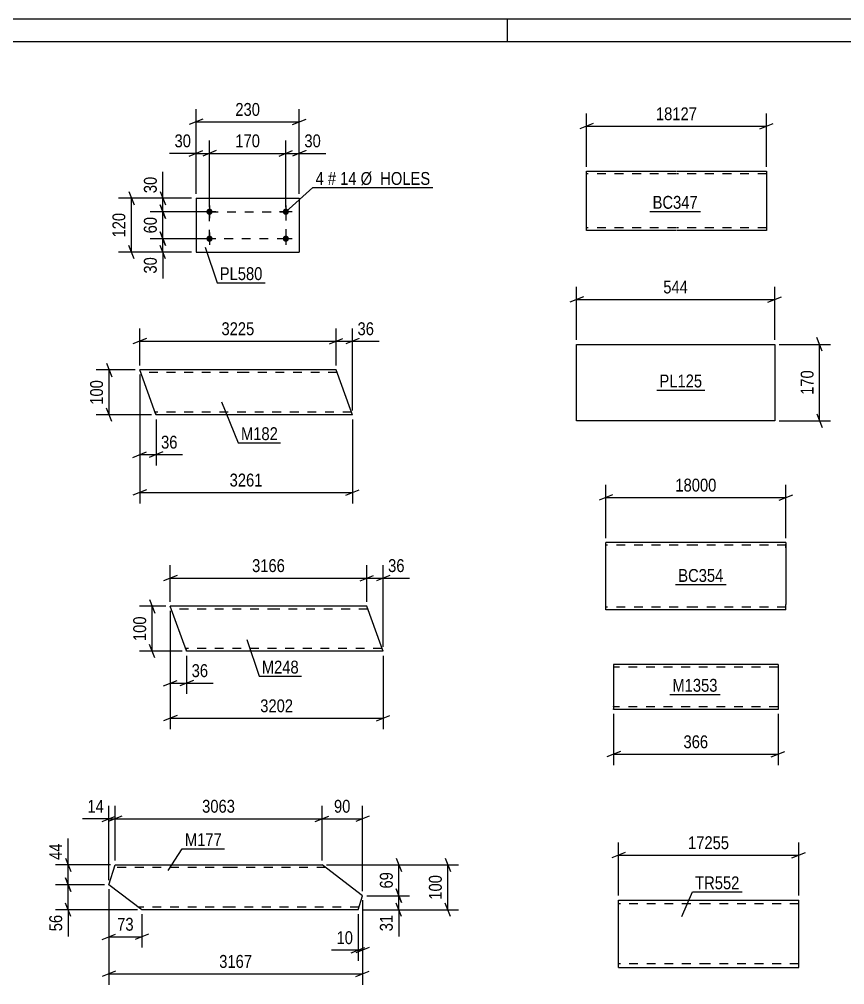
# Model space of a CAD drawing. Header units: millimetres. Extents: x 0 to 594, y 0 to 420.
# Drawn here: x 275.3 to 459.1, y 205 to 420 of the extents above; entities that cross this region are included whole.
import ezdxf

# ---------------------------------------------------------------- set-up
doc = ezdxf.new("R2010")
doc.units = ezdxf.units.MM
doc.linetypes.add('DXK_LINE_DOT2', pattern=[3.9198, 1.9599, -1.9599])
doc.styles.add('Arial Narrow', font='ARIALN.TTF', dxfattribs={"height": 0.2})

# ---------------------------------------------------------------- blocks, each defined once
blk = doc.blocks.new('Unknown-570386002-1132')
at = {"color": 5, "linetype": 'Continuous'}
for p, q in [((594, 420), (0, 420)), ((384, 415), (384, 420)), ((589, 415), (5, 415))]:
    blk.add_line(p, q, dxfattribs=at)
blk = doc.blocks.new('Part-570386002-17919 - 17918')
at = {"color": 2, "linetype": 'Continuous'}
for p, q in [((332.56, 289.28), (308.92, 289.28)), ((312.53, 279.37), (308.92, 289.28)), ((352.66, 289.28), (332.66, 289.28)), ((355.86, 280.48), (352.66, 289.28)), ((356.3, 279.28), (355.86, 280.48)), ((312.56, 279.28), (312.53, 279.37)), ((332.56, 279.28), (312.56, 279.28)), ((356.3, 279.28), (332.66, 279.28))]:
    blk.add_line(p, q, dxfattribs=at)
at = {"color": 7, "linetype": 'DXK_LINE_DOT2'}
for p, q in [((332.56, 288.68), (309.14, 288.68)), ((352.88, 288.68), (332.66, 288.68)), ((332.56, 279.88), (312.34, 279.88)), ((312.43, 279.63), (312.56, 279.28)), ((356.08, 279.88), (332.66, 279.88)), ((356.27, 279.37), (356.17, 279.63)), ((356.3, 279.28), (356.27, 279.37))]:
    blk.add_line(p, q, dxfattribs=at)
blk = doc.blocks.new('Part-570386002-17927 - 17926')
at = {"color": 2, "linetype": 'Continuous'}
for p, q in [((325.75, 341.91), (302.11, 341.91)), ((305.71, 332.01), (302.11, 341.91)), ((345.85, 341.91), (325.85, 341.91)), ((349.05, 333.11), (345.85, 341.91)), ((305.75, 331.91), (305.71, 332.01)), ((325.75, 331.91), (305.75, 331.91)), ((349.49, 331.91), (325.85, 331.91)), ((349.49, 331.91), (349.05, 333.11))]:
    blk.add_line(p, q, dxfattribs=at)
at = {"color": 7, "linetype": 'DXK_LINE_DOT2'}
for p, q in [((325.75, 341.31), (302.33, 341.31)), ((346.06, 341.31), (325.85, 341.31)), ((325.75, 332.51), (305.53, 332.51)), ((305.62, 332.27), (305.75, 331.91)), ((349.27, 332.51), (325.85, 332.51)), ((349.45, 332.01), (349.36, 332.27)), ((349.49, 331.91), (349.45, 332.01))]:
    blk.add_line(p, q, dxfattribs=at)
blk = doc.blocks.new('Part-570386002-18735 - 18734')
at = {"color": 2, "linetype": 'Continuous'}
for p, q in [((295.26, 227.29), (296.63, 231.69)), ((296.63, 231.69), (322.6, 231.69)), ((322.7, 231.69), (342.7, 231.69)), ((351.7, 224.83), (342.7, 231.69)), ((302.6, 221.69), (295.26, 227.29)), ((350.72, 221.69), (351.7, 224.83)), ((322.6, 221.69), (302.6, 221.69)), ((350.72, 221.69), (322.7, 221.69))]:
    blk.add_line(p, q, dxfattribs=at)
at = {"color": 7, "linetype": 'DXK_LINE_DOT2'}
for p, q in [((322.6, 231.09), (296.44, 231.09)), ((343.49, 231.09), (322.7, 231.09)), ((322.6, 222.29), (301.82, 222.29)), ((350.9, 222.29), (322.7, 222.29))]:
    blk.add_line(p, q, dxfattribs=at)
blk = doc.blocks.new('Part-570386002-9894 - 9876')
at = {"color": 2, "linetype": 'Continuous'}
for p, q in [((408.72, 222.25), (408.72, 223.85)), ((408.72, 223.85), (428.72, 223.85)), ((428.82, 223.85), (448.82, 223.85)), ((448.82, 208.85), (448.82, 223.85)), ((408.72, 208.85), (408.72, 222.25)), ((408.72, 208.85), (428.72, 208.85)), ((428.82, 208.85), (448.82, 208.85))]:
    blk.add_line(p, q, dxfattribs=at)
at = {"color": 7, "linetype": 'DXK_LINE_DOT2'}
for p, q in [((428.72, 223.05), (408.72, 223.05)), ((408.72, 222.25), (408.72, 222.87)), ((448.82, 223.05), (428.82, 223.05)), ((408.72, 209.65), (408.72, 209.71)), ((428.72, 209.65), (408.72, 209.65)), ((448.82, 209.65), (428.82, 209.65)), ((448.82, 208.85), (448.82, 208.98))]:
    blk.add_line(p, q, dxfattribs=at)
blk = doc.blocks.new('Part-570386002-8302 - 8284')
at = {"color": 2, "linetype": 'Continuous'}
for p, q in [((401.57, 384.98), (401.57, 386.18)), ((401.57, 386.18), (421.57, 386.18)), ((401.57, 374.18), (401.57, 384.98)), ((421.67, 386.18), (441.67, 386.18)), ((441.67, 386.18), (441.67, 372.98)), ((401.57, 373.07), (401.57, 374.18)), ((401.57, 372.98), (401.57, 373.07)), ((421.57, 372.98), (401.57, 372.98)), ((441.67, 372.98), (421.67, 372.98))]:
    blk.add_line(p, q, dxfattribs=at)
at = {"color": 7, "linetype": 'DXK_LINE_DOT2'}
for p, q in [((421.57, 385.58), (401.57, 385.58)), ((441.67, 385.58), (421.67, 385.58)), ((441.67, 386.08), (441.67, 386.18)), ((401.57, 373.33), (401.57, 374.18)), ((401.57, 373.58), (401.57, 373.62)), ((401.57, 373.58), (401.57, 373.62)), ((421.57, 373.58), (401.57, 373.58)), ((401.57, 372.98), (401.57, 372.98)), ((441.67, 373.58), (421.67, 373.58)), ((441.67, 373.58), (441.67, 373.62))]:
    blk.add_line(p, q, dxfattribs=at)
blk = doc.blocks.new('Part-570386002-8498 - 8480')
at = {"color": 2, "linetype": 'Continuous'}
for p, q in [((425.89, 303.49), (405.89, 303.49)), ((405.89, 288.58), (405.89, 303.49)), ((445.99, 303.49), (425.99, 303.49)), ((445.99, 303.49), (445.99, 303.4)), ((445.99, 303.4), (445.99, 302.29)), ((445.99, 302.29), (445.99, 289.69)), ((405.89, 288.49), (405.89, 288.58)), ((425.89, 288.49), (405.89, 288.49)), ((445.99, 288.49), (425.99, 288.49)), ((445.99, 288.49), (445.99, 289.69))]:
    blk.add_line(p, q, dxfattribs=at)
at = {"color": 7, "linetype": 'DXK_LINE_DOT2'}
for p, q in [((445.99, 302.29), (445.99, 303.14)), ((425.89, 302.89), (405.89, 302.89)), ((445.99, 302.89), (425.99, 302.89)), ((405.89, 289.09), (405.89, 289.14)), ((425.89, 289.09), (405.89, 289.09)), ((445.99, 289.09), (425.99, 289.09)), ((445.99, 289.14), (445.99, 289.46)), ((445.99, 289.09), (445.99, 289.14))]:
    blk.add_line(p, q, dxfattribs=at)
blk = doc.blocks.new('Part-570386002-9142 - 9126')
at = {"color": 2, "linetype": 'Continuous'}
for p, q in [((399.38, 330.61), (399.38, 347.61)), ((399.38, 347.61), (421.38, 347.61)), ((421.48, 347.61), (443.48, 347.61)), ((443.48, 347.61), (443.48, 330.61)), ((421.38, 330.61), (399.38, 330.61)), ((443.48, 330.61), (421.48, 330.61))]:
    blk.add_line(p, q, dxfattribs=at)
blk = doc.blocks.new('Part-570386002-9385 - 9369')
at = {"color": 2, "linetype": 'Continuous'}
for p, q in [((444.23, 276.33), (407.62, 276.33)), ((407.62, 276.33), (407.62, 266.42)), ((444.23, 276.33), (444.23, 266.33)), ((407.62, 266.33), (407.62, 266.42)), ((444.23, 266.33), (407.62, 266.33))]:
    blk.add_line(p, q, dxfattribs=at)
at = {"color": 7, "linetype": 'DXK_LINE_DOT2'}
for p, q in [((444.23, 275.73), (407.62, 275.73)), ((407.62, 266.93), (407.62, 266.98)), ((444.23, 266.93), (407.62, 266.93)), ((444.23, 266.93), (444.23, 266.98))]:
    blk.add_line(p, q, dxfattribs=at)
blk = doc.blocks.new('Bolt-570386002-9435 - 9401')
at = {"linetype": 'Continuous'}
for points in [[(317.65, 376.45, -1), (317.65, 377.85, -1)], [(334.65, 376.45, -1), (334.65, 377.85, -1)], [(317.65, 370.45, -1), (317.65, 371.85, -1)], [(334.65, 370.45, -1), (334.65, 371.85, -1)]]:
    blk.add_hatch(color=1, dxfattribs=at).paths.add_polyline_path(points)
at = {"color": 1, "linetype": 'Continuous'}
for p, q in [((317.65, 378.55), (317.65, 375.75)), ((334.65, 378.55), (334.65, 375.75)), ((319.05, 377.15), (316.25, 377.15)), ((336.05, 377.15), (333.25, 377.15)), ((317.65, 372.55), (317.65, 369.75)), ((334.65, 372.55), (334.65, 369.75)), ((319.05, 371.15), (316.25, 371.15)), ((336.05, 371.15), (333.25, 371.15))]:
    blk.add_line(p, q, dxfattribs=at)
blk = doc.blocks.new('Part-570386002-9450 - 9401')
at = {"color": 2, "linetype": 'Continuous'}
for p, q in [((314.65, 380.15), (314.65, 368.15)), ((314.65, 380.15), (337.65, 380.15)), ((337.65, 380.15), (337.65, 368.15)), ((314.65, 368.15), (337.65, 368.15))]:
    blk.add_line(p, q, dxfattribs=at)
blk = doc.blocks.new('Rectangle-570386002-18489 - 9401')
at = {"color": 1, "linetype": 'DXK_LINE_DOT2'}
blk.add_lwpolyline([(317.65, 377.15), (334.65, 377.15), (334.65, 371.15), (317.65, 371.15), (317.65, 377.15)], close=True, dxfattribs=at)
blk = doc.blocks.new('StraightDimension-570386002-18691 - 17918')
at = {"color": 7, "linetype": 'Continuous'}
for p, q in [((304.29, 290.78), (305.49, 287.78)), ((307.92, 289.28), (302.04, 289.28)), ((304.89, 279.28), (304.89, 289.28)), ((305.49, 277.78), (304.29, 280.78)), ((311.56, 279.28), (302.04, 279.28))]:
    blk.add_line(p, q, dxfattribs=at)
at = {"color": 0}
blk.add_wipeout([(304.14, 287.62), (299.94, 287.62), (299.94, 280.94), (304.14, 280.94)], dxfattribs=at)
at = {"color": 3, "style": 'Arial Narrow'}
blk.add_text('100', height=2.863, rotation=90.0002, dxfattribs=at).set_placement((303.54, 281.54))
blk = doc.blocks.new('StraightDimension-570386002-18625 - 17918')
at = {"color": 7, "linetype": 'Continuous'}
for p, q in [((352.66, 290.28), (352.66, 298.41)), ((356.3, 280.28), (356.3, 298.41)), ((351.16, 294.96), (354.16, 296.16)), ((352.66, 295.56), (356.3, 295.56)), ((357.8, 296.16), (354.8, 294.96))]:
    blk.add_line(p, q, dxfattribs=at)
at = {"color": 0}
blk.add_wipeout([(361.68, 296.31), (361.68, 300.51), (356.82, 300.51), (356.82, 296.31)], dxfattribs=at)
at = {"color": 7, "linetype": 'Continuous'}
blk.add_line((356.3, 295.56), (362.2, 295.56), dxfattribs=at)
blk.add_line((356.3, 295.56), (362.2, 295.56), dxfattribs=at)
at = {"color": 3, "style": 'Arial Narrow'}
blk.add_text('36', height=2.863, dxfattribs=at).set_placement((357.42, 296.91))
blk = doc.blocks.new('StraightDimension-570386002-18626 - 17918')
at = {"color": 7, "linetype": 'Continuous'}
for p, q in [((308.92, 290.28), (308.92, 298.41)), ((352.66, 290.28), (352.66, 298.41)), ((310.42, 296.16), (307.42, 294.96)), ((308.92, 295.56), (352.66, 295.56)), ((351.16, 294.96), (354.16, 296.16))]:
    blk.add_line(p, q, dxfattribs=at)
at = {"color": 0}
blk.add_wipeout([(335.05, 296.31), (335.05, 300.51), (326.53, 300.51), (326.53, 296.31)], dxfattribs=at)
at = {"color": 3, "style": 'Arial Narrow'}
blk.add_text('3166', height=2.863, dxfattribs=at).set_placement((327.13, 296.91))
blk = doc.blocks.new('StraightDimension-570386002-18671 - 17918')
at = {"color": 7, "linetype": 'Continuous'}
for p, q in [((308.92, 288.28), (308.92, 269.77)), ((312.56, 278.28), (312.56, 269.77)), ((307.42, 271.57), (310.42, 272.77)), ((308.92, 272.17), (312.56, 272.17)), ((314.06, 272.77), (311.06, 271.57))]:
    blk.add_line(p, q, dxfattribs=at)
at = {"color": 0}
blk.add_wipeout([(317.94, 272.92), (317.94, 277.12), (313.08, 277.12), (313.08, 272.92)], dxfattribs=at)
at = {"color": 7, "linetype": 'Continuous'}
blk.add_line((312.56, 272.17), (318.46, 272.17), dxfattribs=at)
blk.add_line((312.56, 272.17), (318.46, 272.17), dxfattribs=at)
at = {"color": 3, "style": 'Arial Narrow'}
blk.add_text('36', height=2.863, dxfattribs=at).set_placement((313.68, 273.52))
blk = doc.blocks.new('StraightDimension-570386002-18710 - 17918')
at = {"color": 7, "linetype": 'Continuous'}
for p, q in [((308.92, 288.28), (308.92, 261.94)), ((356.3, 278.28), (356.3, 261.94)), ((310.42, 264.94), (307.42, 263.74)), ((354.8, 263.74), (357.8, 264.94)), ((308.92, 264.34), (356.3, 264.34))]:
    blk.add_line(p, q, dxfattribs=at)
at = {"color": 0}
blk.add_wipeout([(336.86, 265.09), (336.86, 269.29), (328.35, 269.29), (328.35, 265.09)], dxfattribs=at)
at = {"color": 3, "style": 'Arial Narrow'}
blk.add_text('3202', height=2.863, dxfattribs=at).set_placement((328.95, 265.69))
blk = doc.blocks.new('StraightDimension-570386002-18556 - 17926')
at = {"color": 7, "linetype": 'Continuous'}
for p, q in [((302.11, 340.91), (302.11, 312.21)), ((349.49, 330.91), (349.49, 312.21)), ((303.61, 315.21), (300.61, 314.01)), ((302.11, 314.61), (349.49, 314.61)), ((347.99, 314.01), (350.99, 315.21))]:
    blk.add_line(p, q, dxfattribs=at)
at = {"color": 0}
blk.add_wipeout([(330.05, 315.36), (330.05, 319.56), (321.54, 319.56), (321.54, 315.36)], dxfattribs=at)
at = {"color": 3, "style": 'Arial Narrow'}
blk.add_text('3261', height=2.863, dxfattribs=at).set_placement((322.14, 315.96))
blk = doc.blocks.new('StraightDimension-570386002-18505 - 17926')
at = {"color": 7, "linetype": 'Continuous'}
for p, q in [((345.85, 342.91), (345.85, 351.16)), ((349.49, 332.91), (349.49, 351.16)), ((344.35, 347.71), (347.35, 348.91)), ((345.85, 348.31), (349.49, 348.31)), ((350.99, 348.91), (347.99, 347.71))]:
    blk.add_line(p, q, dxfattribs=at)
at = {"color": 0}
blk.add_wipeout([(354.87, 349.06), (354.87, 353.26), (350.01, 353.26), (350.01, 349.06)], dxfattribs=at)
at = {"color": 7, "linetype": 'Continuous'}
blk.add_line((349.49, 348.31), (355.39, 348.31), dxfattribs=at)
blk.add_line((349.49, 348.31), (355.39, 348.31), dxfattribs=at)
at = {"color": 3, "style": 'Arial Narrow'}
blk.add_text('36', height=2.863, dxfattribs=at).set_placement((350.61, 349.66))
blk = doc.blocks.new('StraightDimension-570386002-18530 - 17926')
at = {"color": 7, "linetype": 'Continuous'}
for p, q in [((301.11, 341.91), (292.44, 341.91)), ((294.69, 343.41), (295.89, 340.41)), ((295.29, 331.91), (295.29, 341.91)), ((295.89, 330.41), (294.69, 333.41)), ((304.75, 331.91), (292.44, 331.91))]:
    blk.add_line(p, q, dxfattribs=at)
at = {"color": 0}
blk.add_wipeout([(294.54, 340.26), (290.34, 340.26), (290.34, 333.57), (294.54, 333.57)], dxfattribs=at)
at = {"color": 3, "style": 'Arial Narrow'}
blk.add_text('100', height=2.863, rotation=90.0002, dxfattribs=at).set_placement((293.94, 334.17))
blk = doc.blocks.new('StraightDimension-570386002-18506 - 17926')
at = {"color": 7, "linetype": 'Continuous'}
for p, q in [((302.11, 342.91), (302.11, 351.16)), ((345.85, 342.91), (345.85, 351.16)), ((303.61, 348.91), (300.61, 347.71)), ((302.11, 348.31), (345.85, 348.31)), ((344.35, 347.71), (347.35, 348.91))]:
    blk.add_line(p, q, dxfattribs=at)
at = {"color": 0}
blk.add_wipeout([(328.23, 349.06), (328.23, 353.26), (319.72, 353.26), (319.72, 349.06)], dxfattribs=at)
at = {"color": 3, "style": 'Arial Narrow'}
blk.add_text('3225', height=2.863, dxfattribs=at).set_placement((320.32, 349.66))
blk = doc.blocks.new('StraightDimension-570386002-18543 - 17926')
at = {"color": 7, "linetype": 'Continuous'}
for p, q in [((302.11, 340.91), (302.11, 320.65)), ((305.75, 330.91), (305.75, 320.65)), ((300.61, 322.45), (303.61, 323.65)), ((302.11, 323.05), (305.75, 323.05)), ((307.25, 323.65), (304.25, 322.45))]:
    blk.add_line(p, q, dxfattribs=at)
at = {"color": 0}
blk.add_wipeout([(311.13, 323.8), (311.13, 328), (306.27, 328), (306.27, 323.8)], dxfattribs=at)
at = {"color": 7, "linetype": 'Continuous'}
blk.add_line((305.75, 323.05), (311.65, 323.05), dxfattribs=at)
blk.add_line((305.75, 323.05), (311.65, 323.05), dxfattribs=at)
at = {"color": 3, "style": 'Arial Narrow'}
blk.add_text('36', height=2.863, dxfattribs=at).set_placement((306.87, 324.4))
blk = doc.blocks.new('StraightDimension-570386002-18773 - 18734')
at = {"color": 7, "linetype": 'Continuous'}
for p, q in [((295.26, 228.29), (295.26, 244.82)), ((296.63, 232.69), (296.63, 244.82)), ((293.76, 241.37), (296.76, 242.57)), ((298.13, 242.57), (295.13, 241.37)), ((295.26, 241.97), (296.63, 241.97))]:
    blk.add_line(p, q, dxfattribs=at)
at = {"color": 0}
blk.add_wipeout([(294.73, 242.72), (294.73, 246.92), (289.88, 246.92), (289.88, 242.72)], dxfattribs=at)
at = {"color": 7, "linetype": 'Continuous'}
blk.add_line((295.26, 241.97), (289.35, 241.97), dxfattribs=at)
blk.add_line((295.26, 241.97), (289.35, 241.97), dxfattribs=at)
at = {"color": 3, "style": 'Arial Narrow'}
blk.add_text('14', height=2.863, dxfattribs=at).set_placement((290.48, 243.32))
blk = doc.blocks.new('StraightDimension-570386002-18915 - 18734')
at = {"color": 7, "linetype": 'Continuous'}
for p, q in [((359.2, 233.19), (360.4, 230.19)), ((343.7, 231.69), (362.2, 231.69)), ((359.8, 224.83), (359.8, 231.69)), ((360.4, 223.33), (359.2, 226.33)), ((352.7, 224.83), (362.2, 224.83))]:
    blk.add_line(p, q, dxfattribs=at)
at = {"color": 0}
blk.add_wipeout([(359.05, 230.69), (354.85, 230.69), (354.85, 225.83), (359.05, 225.83)], dxfattribs=at)
at = {"color": 3, "style": 'Arial Narrow'}
blk.add_text('69', height=2.863, rotation=90.0002, dxfattribs=at).set_placement((358.45, 226.43))
blk = doc.blocks.new('StraightDimension-570386002-18771 - 18734')
at = {"color": 7, "linetype": 'Continuous'}
for p, q in [((342.7, 232.69), (342.7, 244.82)), ((351.7, 225.83), (351.7, 244.82)), ((341.2, 241.37), (344.2, 242.57)), ((342.7, 241.97), (351.7, 241.97)), ((353.2, 242.57), (350.2, 241.37))]:
    blk.add_line(p, q, dxfattribs=at)
at = {"color": 0}
blk.add_wipeout([(349.63, 242.72), (349.63, 246.92), (344.77, 246.92), (344.77, 242.72)], dxfattribs=at)
at = {"color": 3, "style": 'Arial Narrow'}
blk.add_text('90', height=2.863, dxfattribs=at).set_placement((345.37, 243.32))
blk = doc.blocks.new('StraightDimension-570386002-18772 - 18734')
at = {"color": 7, "linetype": 'Continuous'}
for p, q in [((296.63, 232.69), (296.63, 244.82)), ((342.7, 232.69), (342.7, 244.82)), ((298.13, 242.57), (295.13, 241.37)), ((296.63, 241.97), (342.7, 241.97)), ((341.2, 241.37), (344.2, 242.57))]:
    blk.add_line(p, q, dxfattribs=at)
at = {"color": 0}
blk.add_wipeout([(323.92, 242.72), (323.92, 246.92), (315.41, 246.92), (315.41, 242.72)], dxfattribs=at)
at = {"color": 3, "style": 'Arial Narrow'}
blk.add_text('3063', height=2.863, dxfattribs=at).set_placement((316.01, 243.32))
blk = doc.blocks.new('StraightDimension-570386002-18864 - 18734')
at = {"color": 7, "linetype": 'Continuous'}
for p, q in [((285.6, 233.19), (286.8, 230.19)), ((295.63, 231.69), (283.35, 231.69)), ((286.2, 227.29), (286.2, 231.69)), ((286.8, 225.79), (285.6, 228.79)), ((294.26, 227.29), (283.35, 227.29))]:
    blk.add_line(p, q, dxfattribs=at)
at = {"color": 0}
blk.add_wipeout([(285.45, 237.07), (281.25, 237.07), (281.25, 232.21), (285.45, 232.21)], dxfattribs=at)
at = {"color": 7, "linetype": 'Continuous'}
blk.add_line((286.2, 231.69), (286.2, 237.6), dxfattribs=at)
blk.add_line((286.2, 231.69), (286.2, 237.6), dxfattribs=at)
at = {"color": 3, "style": 'Arial Narrow'}
blk.add_text('44', height=2.863, rotation=90.0002, dxfattribs=at).set_placement((284.85, 232.81))
blk = doc.blocks.new('StraightDimension-570386002-18865 - 18734')
at = {"color": 7, "linetype": 'Continuous'}
for p, q in [((285.6, 228.79), (286.8, 225.79)), ((294.26, 227.29), (283.35, 227.29)), ((286.2, 221.69), (286.2, 227.29)), ((301.6, 221.69), (283.35, 221.69)), ((286.8, 220.19), (285.6, 223.19))]:
    blk.add_line(p, q, dxfattribs=at)
at = {"color": 0}
blk.add_wipeout([(285.45, 221.16), (281.25, 221.16), (281.25, 216.31), (285.45, 216.31)], dxfattribs=at)
at = {"color": 7, "linetype": 'Continuous'}
blk.add_line((286.2, 221.69), (286.2, 215.78), dxfattribs=at)
blk.add_line((286.2, 221.69), (286.2, 215.78), dxfattribs=at)
at = {"color": 3, "style": 'Arial Narrow'}
blk.add_text('56', height=2.863, rotation=90.0002, dxfattribs=at).set_placement((284.85, 216.91))
blk = doc.blocks.new('StraightDimension-570386002-18916 - 18734')
at = {"color": 7, "linetype": 'Continuous'}
for p, q in [((359.2, 226.33), (360.4, 223.33)), ((352.7, 224.83), (362.2, 224.83)), ((359.8, 221.69), (359.8, 224.83)), ((351.72, 221.69), (362.2, 221.69)), ((360.4, 220.19), (359.2, 223.19))]:
    blk.add_line(p, q, dxfattribs=at)
at = {"color": 0}
blk.add_wipeout([(359.05, 221.16), (354.85, 221.16), (354.85, 216.31), (359.05, 216.31)], dxfattribs=at)
at = {"color": 7, "linetype": 'Continuous'}
blk.add_line((359.8, 221.69), (359.8, 215.78), dxfattribs=at)
blk.add_line((359.8, 221.69), (359.8, 215.78), dxfattribs=at)
at = {"color": 3, "style": 'Arial Narrow'}
blk.add_text('31', height=2.863, rotation=90.0002, dxfattribs=at).set_placement((358.45, 216.91))
blk = doc.blocks.new('StraightDimension-570386002-18988 - 18734')
at = {"color": 7, "linetype": 'Continuous'}
for p, q in [((370.11, 233.19), (371.31, 230.19)), ((343.7, 231.69), (373.11, 231.69)), ((370.71, 221.69), (370.71, 231.69)), ((351.72, 221.69), (373.11, 221.69)), ((371.31, 220.19), (370.11, 223.19))]:
    blk.add_line(p, q, dxfattribs=at)
at = {"color": 0}
blk.add_wipeout([(369.96, 230.03), (365.76, 230.03), (365.76, 223.35), (369.96, 223.35)], dxfattribs=at)
at = {"color": 3, "style": 'Arial Narrow'}
blk.add_text('100', height=2.863, rotation=90.0002, dxfattribs=at).set_placement((369.36, 223.95))
blk = doc.blocks.new('StraightDimension-570386002-19020 - 18734')
at = {"color": 7, "linetype": 'Continuous'}
for p, q in [((295.26, 226.29), (295.26, 205.02)), ((351.7, 223.83), (351.7, 205.02)), ((296.76, 208.02), (293.76, 206.82)), ((295.26, 207.42), (351.7, 207.42)), ((350.2, 206.82), (353.2, 208.02))]:
    blk.add_line(p, q, dxfattribs=at)
at = {"color": 0}
blk.add_wipeout([(327.73, 208.17), (327.73, 212.37), (319.22, 212.37), (319.22, 208.17)], dxfattribs=at)
at = {"color": 3, "style": 'Arial Narrow'}
blk.add_text('3167', height=2.863, dxfattribs=at).set_placement((319.82, 208.77))
blk = doc.blocks.new('StraightDimension-570386002-19043 - 18734')
at = {"color": 7, "linetype": 'Continuous'}
for p, q in [((351.7, 223.83), (351.7, 210.31)), ((350.72, 220.69), (350.72, 210.31)), ((349.22, 212.11), (352.22, 213.31)), ((353.2, 213.31), (350.2, 212.11)), ((350.72, 212.71), (351.7, 212.71))]:
    blk.add_line(p, q, dxfattribs=at)
at = {"color": 0}
blk.add_wipeout([(350.19, 213.46), (350.19, 217.66), (345.34, 217.66), (345.34, 213.46)], dxfattribs=at)
at = {"color": 7, "linetype": 'Continuous'}
blk.add_line((350.72, 212.71), (344.81, 212.71), dxfattribs=at)
blk.add_line((350.72, 212.71), (344.81, 212.71), dxfattribs=at)
at = {"color": 3, "style": 'Arial Narrow'}
blk.add_text('10', height=2.863, dxfattribs=at).set_placement((345.94, 214.06))
blk = doc.blocks.new('StraightDimension-570386002-19085 - 18734')
at = {"color": 7, "linetype": 'Continuous'}
for p, q in [((295.26, 226.29), (295.26, 213.29)), ((302.6, 220.69), (302.6, 213.29)), ((293.76, 215.09), (296.76, 216.29)), ((295.26, 215.69), (302.6, 215.69)), ((304.1, 216.29), (301.1, 215.09))]:
    blk.add_line(p, q, dxfattribs=at)
at = {"color": 0}
blk.add_wipeout([(301.36, 216.44), (301.36, 220.64), (296.5, 220.64), (296.5, 216.44)], dxfattribs=at)
at = {"color": 3, "style": 'Arial Narrow'}
blk.add_text('73', height=2.863, dxfattribs=at).set_placement((297.1, 217.04))
blk = doc.blocks.new('StraightDimension-570386002-9897 - 9876')
at = {"color": 7, "linetype": 'Continuous'}
for p, q in [((408.72, 224.85), (408.72, 236.7)), ((448.82, 224.85), (448.82, 236.7)), ((410.22, 234.45), (407.22, 233.25)), ((447.32, 233.25), (450.32, 234.45)), ((408.72, 233.85), (448.82, 233.85))]:
    blk.add_line(p, q, dxfattribs=at)
at = {"color": 0}
blk.add_wipeout([(433.94, 234.6), (433.94, 238.8), (423.59, 238.8), (423.59, 234.6)], dxfattribs=at)
at = {"color": 3, "style": 'Arial Narrow'}
blk.add_text('17255', height=2.863, dxfattribs=at).set_placement((424.19, 235.2))
blk = doc.blocks.new('StraightDimension-570386002-8305 - 8284')
at = {"color": 7, "linetype": 'Continuous'}
for p, q in [((401.57, 387.18), (401.57, 399.03)), ((441.67, 387.18), (441.67, 399.03)), ((403.07, 396.78), (400.07, 395.58)), ((401.57, 396.18), (441.67, 396.18)), ((440.17, 395.58), (443.17, 396.78))]:
    blk.add_line(p, q, dxfattribs=at)
at = {"color": 0}
blk.add_wipeout([(426.79, 396.93), (426.79, 401.13), (416.45, 401.13), (416.45, 396.93)], dxfattribs=at)
at = {"color": 3, "style": 'Arial Narrow'}
blk.add_text('18127', height=2.863, dxfattribs=at).set_placement((417.05, 397.53))
blk = doc.blocks.new('StraightDimension-570386002-8501 - 8480')
at = {"color": 7, "linetype": 'Continuous'}
for p, q in [((405.89, 304.49), (405.89, 316.34)), ((445.99, 304.49), (445.99, 316.34)), ((407.39, 314.09), (404.39, 312.89)), ((444.49, 312.89), (447.49, 314.09)), ((405.89, 313.49), (445.99, 313.49))]:
    blk.add_line(p, q, dxfattribs=at)
at = {"color": 0}
blk.add_wipeout([(431.11, 314.24), (431.11, 318.44), (420.77, 318.44), (420.77, 314.24)], dxfattribs=at)
at = {"color": 3, "style": 'Arial Narrow'}
blk.add_text('18000', height=2.863, dxfattribs=at).set_placement((421.37, 314.84))
blk = doc.blocks.new('StraightDimension-570386002-9145 - 9126')
at = {"color": 7, "linetype": 'Continuous'}
for p, q in [((399.38, 348.61), (399.38, 360.46)), ((443.48, 348.61), (443.48, 360.46)), ((400.88, 358.21), (397.88, 357.01)), ((399.38, 357.61), (443.48, 357.61)), ((441.98, 357.01), (444.98, 358.21))]:
    blk.add_line(p, q, dxfattribs=at)
at = {"color": 0}
blk.add_wipeout([(424.77, 358.36), (424.77, 362.56), (418.08, 362.56), (418.08, 358.36)], dxfattribs=at)
at = {"color": 3, "style": 'Arial Narrow'}
blk.add_text('544', height=2.863, dxfattribs=at).set_placement((418.68, 358.96))
blk = doc.blocks.new('StraightDimension-570386002-9156 - 9126')
at = {"color": 7, "linetype": 'Continuous'}
for p, q in [((454.08, 346.11), (452.88, 349.11)), ((444.48, 347.61), (455.88, 347.61)), ((453.48, 330.61), (453.48, 347.61)), ((452.88, 332.11), (454.08, 329.11)), ((444.48, 330.61), (455.88, 330.61))]:
    blk.add_line(p, q, dxfattribs=at)
at = {"color": 0}
blk.add_wipeout([(452.73, 342.46), (448.53, 342.46), (448.53, 335.77), (452.73, 335.77)], dxfattribs=at)
at = {"color": 3, "style": 'Arial Narrow'}
blk.add_text('170', height=2.863, rotation=90.0002, dxfattribs=at).set_placement((452.13, 336.37))
blk = doc.blocks.new('StraightDimension-570386002-9387 - 9369')
at = {"color": 7, "linetype": 'Continuous'}
for p, q in [((407.62, 265.33), (407.62, 253.93)), ((444.23, 265.33), (444.23, 253.93)), ((409.12, 256.93), (406.12, 255.73)), ((407.62, 256.33), (444.23, 256.33)), ((442.73, 255.73), (445.73, 256.93))]:
    blk.add_line(p, q, dxfattribs=at)
at = {"color": 0}
blk.add_wipeout([(429.27, 257.08), (429.27, 261.28), (422.58, 261.28), (422.58, 257.08)], dxfattribs=at)
at = {"color": 3, "style": 'Arial Narrow'}
blk.add_text('366', height=2.863, dxfattribs=at).set_placement((423.18, 257.68))
blk = doc.blocks.new('StraightDimension-570386002-9463 - 9401')
at = {"color": 7, "linetype": 'Continuous'}
for p, q in [((314.65, 381.15), (314.65, 393)), ((317.65, 378.15), (317.65, 393)), ((313.15, 389.55), (316.15, 390.75)), ((314.65, 390.15), (317.65, 390.15)), ((319.15, 390.75), (316.15, 389.55))]:
    blk.add_line(p, q, dxfattribs=at)
at = {"color": 0}
blk.add_wipeout([(314.13, 390.9), (314.13, 395.1), (309.27, 395.1), (309.27, 390.9)], dxfattribs=at)
at = {"color": 7, "linetype": 'Continuous'}
blk.add_line((314.65, 390.15), (308.75, 390.15), dxfattribs=at)
blk.add_line((314.65, 390.15), (308.75, 390.15), dxfattribs=at)
at = {"color": 3, "style": 'Arial Narrow'}
blk.add_text('30', height=2.863, dxfattribs=at).set_placement((309.87, 391.5))
blk = doc.blocks.new('StraightDimension-570386002-9473 - 9401')
at = {"color": 7, "linetype": 'Continuous'}
for p, q in [((317.65, 378.15), (317.65, 393)), ((334.65, 378.15), (334.65, 393)), ((319.15, 390.75), (316.15, 389.55)), ((317.65, 390.15), (334.65, 390.15)), ((333.15, 389.55), (336.15, 390.75))]:
    blk.add_line(p, q, dxfattribs=at)
at = {"color": 0}
blk.add_wipeout([(329.49, 390.9), (329.49, 395.1), (322.81, 395.1), (322.81, 390.9)], dxfattribs=at)
at = {"color": 3, "style": 'Arial Narrow'}
blk.add_text('170', height=2.863, dxfattribs=at).set_placement((323.41, 391.5))
blk = doc.blocks.new('StraightDimension-570386002-9515 - 9401')
at = {"color": 7, "linetype": 'Continuous'}
for p, q in [((306.66, 378.65), (307.86, 375.65)), ((316.65, 377.15), (304.41, 377.15)), ((307.26, 371.15), (307.26, 377.15)), ((307.86, 369.65), (306.66, 372.65)), ((316.65, 371.15), (304.41, 371.15))]:
    blk.add_line(p, q, dxfattribs=at)
at = {"color": 0}
blk.add_wipeout([(306.51, 376.58), (302.31, 376.58), (302.31, 371.73), (306.51, 371.73)], dxfattribs=at)
at = {"color": 3, "style": 'Arial Narrow'}
blk.add_text('60', height=2.863, rotation=90.0002, dxfattribs=at).set_placement((305.91, 372.33))
blk = doc.blocks.new('StraightDimension-570386002-9452 - 9401')
at = {"color": 7, "linetype": 'Continuous'}
for p, q in [((314.65, 381.15), (314.65, 400)), ((337.65, 381.15), (337.65, 400)), ((316.15, 397.75), (313.15, 396.55)), ((336.15, 396.55), (339.15, 397.75)), ((314.65, 397.15), (337.65, 397.15))]:
    blk.add_line(p, q, dxfattribs=at)
at = {"color": 0}
blk.add_wipeout([(329.49, 397.9), (329.49, 402.1), (322.81, 402.1), (322.81, 397.9)], dxfattribs=at)
at = {"color": 3, "style": 'Arial Narrow'}
blk.add_text('230', height=2.863, dxfattribs=at).set_placement((323.41, 398.5))
blk = doc.blocks.new('StraightDimension-570386002-9483 - 9401')
at = {"color": 7, "linetype": 'Continuous'}
for p, q in [((334.65, 378.15), (334.65, 393)), ((337.65, 381.15), (337.65, 393)), ((333.15, 389.55), (336.15, 390.75)), ((334.65, 390.15), (337.65, 390.15)), ((339.15, 390.75), (336.15, 389.55))]:
    blk.add_line(p, q, dxfattribs=at)
at = {"color": 0}
blk.add_wipeout([(343.03, 390.9), (343.03, 395.1), (338.18, 395.1), (338.18, 390.9)], dxfattribs=at)
at = {"color": 7, "linetype": 'Continuous'}
blk.add_line((337.65, 390.15), (343.56, 390.15), dxfattribs=at)
blk.add_line((337.65, 390.15), (343.56, 390.15), dxfattribs=at)
at = {"color": 3, "style": 'Arial Narrow'}
blk.add_text('30', height=2.863, dxfattribs=at).set_placement((338.78, 391.5))
blk = doc.blocks.new('StraightDimension-570386002-9494 - 9401')
at = {"color": 7, "linetype": 'Continuous'}
for p, q in [((299.66, 381.65), (300.86, 378.65)), ((313.65, 380.15), (297.41, 380.15)), ((300.26, 368.15), (300.26, 380.15)), ((313.65, 368.15), (297.41, 368.15)), ((300.86, 366.65), (299.66, 369.65))]:
    blk.add_line(p, q, dxfattribs=at)
at = {"color": 0}
blk.add_wipeout([(299.51, 377.5), (295.31, 377.5), (295.31, 370.81), (299.51, 370.81)], dxfattribs=at)
at = {"color": 3, "style": 'Arial Narrow'}
blk.add_text('120', height=2.863, rotation=90.0002, dxfattribs=at).set_placement((298.91, 371.41))
blk = doc.blocks.new('StraightDimension-570386002-9505 - 9401')
at = {"color": 7, "linetype": 'Continuous'}
for p, q in [((306.66, 372.65), (307.86, 369.65)), ((316.65, 371.15), (304.41, 371.15)), ((307.26, 368.15), (307.26, 371.15)), ((313.65, 368.15), (304.41, 368.15)), ((307.86, 366.65), (306.66, 369.65))]:
    blk.add_line(p, q, dxfattribs=at)
at = {"color": 0}
blk.add_wipeout([(306.51, 367.63), (302.31, 367.63), (302.31, 362.77), (306.51, 362.77)], dxfattribs=at)
at = {"color": 7, "linetype": 'Continuous'}
blk.add_line((307.26, 368.15), (307.26, 362.25), dxfattribs=at)
blk.add_line((307.26, 368.15), (307.26, 362.25), dxfattribs=at)
at = {"color": 3, "style": 'Arial Narrow'}
blk.add_text('30', height=2.863, rotation=90.0002, dxfattribs=at).set_placement((305.91, 363.37))
blk = doc.blocks.new('StraightDimension-570386002-9525 - 9401')
at = {"color": 7, "linetype": 'Continuous'}
for p, q in [((306.66, 381.65), (307.86, 378.65)), ((313.65, 380.15), (304.41, 380.15)), ((307.86, 375.65), (306.66, 378.65)), ((307.26, 377.15), (307.26, 380.15)), ((316.65, 377.15), (304.41, 377.15))]:
    blk.add_line(p, q, dxfattribs=at)
at = {"color": 0}
blk.add_wipeout([(306.51, 385.54), (302.31, 385.54), (302.31, 380.68), (306.51, 380.68)], dxfattribs=at)
at = {"color": 7, "linetype": 'Continuous'}
blk.add_line((307.26, 380.15), (307.26, 386.06), dxfattribs=at)
blk.add_line((307.26, 380.15), (307.26, 386.06), dxfattribs=at)
at = {"color": 3, "style": 'Arial Narrow'}
blk.add_text('30', height=2.863, rotation=90.0002, dxfattribs=at).set_placement((305.91, 381.28))
blk = doc.blocks.new('Mark-570386002-18596 - 17918')
at = {"color": 0}
blk.add_wipeout([(337.53, 274.31), (337.53, 277.31), (329.3, 277.31), (329.3, 274.31)], dxfattribs=at)
blk.add_wipeout([(337.53, 274.31), (337.53, 277.31), (329.3, 277.31), (329.3, 274.31)], dxfattribs=at)
at = {"color": 30, "linetype": 'Continuous'}
for p, q in [((325.98, 281.9), (328.7, 273.71)), ((328.7, 273.71), (338.13, 273.71))]:
    blk.add_line(p, q, dxfattribs=at)
at = {"color": 3, "style": 'Arial Narrow'}
blk.add_text('M248', height=2.863, dxfattribs=at).set_placement((329.3, 274.31))
blk = doc.blocks.new('Mark-570386002-18566 - 17926')
at = {"color": 0}
blk.add_wipeout([(332.88, 326.29), (332.88, 329.29), (324.66, 329.29), (324.66, 326.29)], dxfattribs=at)
blk.add_wipeout([(332.88, 326.29), (332.88, 329.29), (324.66, 329.29), (324.66, 326.29)], dxfattribs=at)
at = {"color": 30, "linetype": 'Continuous'}
for p, q in [((320.34, 334.83), (324.06, 325.69)), ((324.06, 325.69), (333.48, 325.69))]:
    blk.add_line(p, q, dxfattribs=at)
at = {"color": 3, "style": 'Arial Narrow'}
blk.add_text('M182', height=2.863, dxfattribs=at).set_placement((324.66, 326.29))
blk = doc.blocks.new('Mark-570386002-18741 - 18734')
at = {"color": 0}
blk.add_wipeout([(320.4, 235.87), (320.4, 238.87), (312.18, 238.87), (312.18, 235.87)], dxfattribs=at)
blk.add_wipeout([(320.4, 235.87), (320.4, 238.87), (312.18, 238.87), (312.18, 235.87)], dxfattribs=at)
at = {"color": 30, "linetype": 'Continuous'}
for p, q in [((308.47, 230.41), (311.58, 235.27)), ((311.58, 235.27), (321, 235.27))]:
    blk.add_line(p, q, dxfattribs=at)
at = {"color": 3, "style": 'Arial Narrow'}
blk.add_text('M177', height=2.863, dxfattribs=at).set_placement((312.18, 235.87))
blk = doc.blocks.new('Mark-570386002-9890 - 9876')
at = {"color": 0}
blk.add_wipeout([(435.63, 226.27), (435.63, 229.27), (425.77, 229.27), (425.77, 226.27)], dxfattribs=at)
blk.add_wipeout([(435.63, 226.27), (435.63, 229.27), (425.77, 229.27), (425.77, 226.27)], dxfattribs=at)
at = {"color": 30, "linetype": 'Continuous'}
for p, q in [((422.78, 220.22), (425.17, 225.67)), ((425.17, 225.67), (436.23, 225.67))]:
    blk.add_line(p, q, dxfattribs=at)
at = {"color": 3, "style": 'Arial Narrow'}
blk.add_text('TR552', height=2.863, dxfattribs=at).set_placement((425.77, 226.27))
blk = doc.blocks.new('Mark-570386002-8298 - 8284')
at = {"color": 0}
blk.add_wipeout([(426.34, 377.81), (426.34, 380.81), (416.3, 380.81), (416.3, 377.81)], dxfattribs=at)
blk.add_wipeout([(426.34, 377.81), (426.34, 380.81), (416.3, 380.81), (416.3, 377.81)], dxfattribs=at)
at = {"color": 30, "linetype": 'Continuous'}
blk.add_line((415.7, 377.21), (426.94, 377.21), dxfattribs=at)
at = {"color": 3, "style": 'Arial Narrow'}
blk.add_text('BC347', height=2.863, dxfattribs=at).set_placement((416.3, 377.81))
blk = doc.blocks.new('Mark-570386002-8494 - 8480')
at = {"color": 0}
blk.add_wipeout([(432.06, 294.72), (432.06, 297.72), (422.01, 297.72), (422.01, 294.72)], dxfattribs=at)
blk.add_wipeout([(432.06, 294.72), (432.06, 297.72), (422.01, 297.72), (422.01, 294.72)], dxfattribs=at)
at = {"color": 30, "linetype": 'Continuous'}
blk.add_line((421.41, 294.12), (432.66, 294.12), dxfattribs=at)
at = {"color": 3, "style": 'Arial Narrow'}
blk.add_text('BC354', height=2.863, dxfattribs=at).set_placement((422.01, 294.72))
blk = doc.blocks.new('Mark-570386002-9138 - 9126')
at = {"color": 0}
blk.add_wipeout([(427.34, 338.03), (427.34, 341.03), (417.83, 341.03), (417.83, 338.03)], dxfattribs=at)
blk.add_wipeout([(427.34, 338.03), (427.34, 341.03), (417.83, 341.03), (417.83, 338.03)], dxfattribs=at)
at = {"color": 30, "linetype": 'Continuous'}
blk.add_line((417.23, 337.43), (427.94, 337.43), dxfattribs=at)
at = {"color": 3, "style": 'Arial Narrow'}
blk.add_text('PL125', height=2.863, dxfattribs=at).set_placement((417.83, 338.03))
blk = doc.blocks.new('Mark-570386002-9381 - 9369')
at = {"color": 0}
blk.add_wipeout([(430.76, 270.26), (430.76, 273.26), (420.71, 273.26), (420.71, 270.26)], dxfattribs=at)
blk.add_wipeout([(430.76, 270.26), (430.76, 273.26), (420.71, 273.26), (420.71, 270.26)], dxfattribs=at)
at = {"color": 30, "linetype": 'Continuous'}
blk.add_line((420.11, 269.66), (431.36, 269.66), dxfattribs=at)
at = {"color": 3, "style": 'Arial Narrow'}
blk.add_text('M1353', height=2.863, dxfattribs=at).set_placement((420.71, 270.26))
blk = doc.blocks.new('Mark-570386002-9431 - 9401')
at = {"color": 0}
blk.add_wipeout([(343.1, 383.13), (343.1, 386.13), (341.27, 386.13), (341.27, 383.13)], dxfattribs=at)
blk.add_wipeout([(343.1, 383.13), (343.1, 386.13), (341.27, 386.13), (341.27, 383.13)], dxfattribs=at)
at = {"color": 7, "linetype": 'Continuous'}
blk.add_line((334.65, 377.15), (340.67, 382.53), dxfattribs=at)
at = {"color": 0}
blk.add_wipeout([(345.83, 383.13), (345.83, 386.13), (344, 386.13), (344, 383.13)], dxfattribs=at)
blk.add_wipeout([(345.83, 383.13), (345.83, 386.13), (344, 386.13), (344, 383.13)], dxfattribs=at)
at = {"color": 3, "style": 'Arial Narrow'}
blk.add_text('4', height=2.86, dxfattribs=at).set_placement((341.27, 383.13))
at = {"color": 0}
blk.add_wipeout([(350.39, 383.13), (350.39, 386.13), (346.73, 386.13), (346.73, 383.13)], dxfattribs=at)
blk.add_wipeout([(350.39, 383.13), (350.39, 386.13), (346.73, 386.13), (346.73, 383.13)], dxfattribs=at)
at = {"color": 3, "style": 'Arial Narrow'}
blk.add_text('#', height=2.86, dxfattribs=at).set_placement((344, 383.13))
at = {"color": 0}
blk.add_wipeout([(366.81, 383.13), (366.81, 386.13), (351.29, 386.13), (351.29, 383.13)], dxfattribs=at)
blk.add_wipeout([(366.81, 383.13), (366.81, 386.13), (351.29, 386.13), (351.29, 383.13)], dxfattribs=at)
at = {"color": 7, "linetype": 'Continuous'}
blk.add_line((340.67, 382.53), (367.41, 382.53), dxfattribs=at)
at = {"color": 3, "style": 'Arial Narrow'}
for s, p in [('14', (346.73, 383.13)), ('Ø  HOLES', (351.29, 383.13))]:
    blk.add_text(s, height=2.863, dxfattribs=at).set_placement(p)
blk = doc.blocks.new('Mark-570386002-9446 - 9401')
at = {"color": 0}
blk.add_wipeout([(329.44, 361.93), (329.44, 364.93), (319.94, 364.93), (319.94, 361.93)], dxfattribs=at)
blk.add_wipeout([(329.44, 361.93), (329.44, 364.93), (319.94, 364.93), (319.94, 361.93)], dxfattribs=at)
at = {"color": 30, "linetype": 'Continuous'}
for p, q in [((316.67, 369.23), (319.34, 361.33)), ((319.34, 361.33), (330.04, 361.33))]:
    blk.add_line(p, q, dxfattribs=at)
at = {"color": 3, "style": 'Arial Narrow'}
blk.add_text('PL580', height=2.863, dxfattribs=at).set_placement((319.94, 361.93))

msp = doc.modelspace()

# ---------------------------------------------------------------- block references
for name in ['Unknown-570386002-1132', 'Part-570386002-8302 - 8284', 'Part-570386002-9450 - 9401', 'Bolt-570386002-9435 - 9401', 'Rectangle-570386002-18489 - 9401', 'Part-570386002-9142 - 9126', 'Part-570386002-17927 - 17926', 'Part-570386002-8498 - 8480', 'Part-570386002-17919 - 17918', 'Part-570386002-9385 - 9369', 'Part-570386002-18735 - 18734', 'Part-570386002-9894 - 9876']:
    msp.add_blockref(name, (0, 0))

# ---------------------------------------------------------------- next in the draw order: block references
for name in ['StraightDimension-570386002-8305 - 8284', 'StraightDimension-570386002-9463 - 9401', 'Mark-570386002-8298 - 8284', 'StraightDimension-570386002-9145 - 9126', 'StraightDimension-570386002-18556 - 17926', 'Mark-570386002-9138 - 9126', 'StraightDimension-570386002-8501 - 8480', 'StraightDimension-570386002-18625 - 17918', 'Mark-570386002-8494 - 8480', 'StraightDimension-570386002-18691 - 17918', 'Mark-570386002-9381 - 9369', 'StraightDimension-570386002-9387 - 9369', 'StraightDimension-570386002-18773 - 18734', 'StraightDimension-570386002-9897 - 9876', 'StraightDimension-570386002-18915 - 18734']:
    msp.add_blockref(name, (0, 0))

# ---------------------------------------------------------------- next in the draw order: block references
for name in ['StraightDimension-570386002-9473 - 9401', 'StraightDimension-570386002-18505 - 17926', 'StraightDimension-570386002-9156 - 9126', 'StraightDimension-570386002-18530 - 17926', 'Mark-570386002-18566 - 17926', 'StraightDimension-570386002-18626 - 17918', 'StraightDimension-570386002-18671 - 17918', 'StraightDimension-570386002-18771 - 18734', 'Mark-570386002-9890 - 9876']:
    msp.add_blockref(name, (0, 0))

# ---------------------------------------------------------------- next in the draw order: block references
for name in ['StraightDimension-570386002-9452 - 9401', 'StraightDimension-570386002-9515 - 9401', 'StraightDimension-570386002-18506 - 17926', 'StraightDimension-570386002-18543 - 17926', 'StraightDimension-570386002-18710 - 17918', 'StraightDimension-570386002-18772 - 18734', 'StraightDimension-570386002-18916 - 18734']:
    msp.add_blockref(name, (0, 0))

# ---------------------------------------------------------------- next in the draw order: block references
for name in ['StraightDimension-570386002-9483 - 9401', 'StraightDimension-570386002-9494 - 9401', 'Mark-570386002-18596 - 17918', 'Mark-570386002-18741 - 18734', 'StraightDimension-570386002-18864 - 18734', 'StraightDimension-570386002-18988 - 18734']:
    msp.add_blockref(name, (0, 0))

# ---------------------------------------------------------------- next in the draw order: block references
for name in ['StraightDimension-570386002-9525 - 9401', 'Mark-570386002-9431 - 9401', 'StraightDimension-570386002-9505 - 9401', 'StraightDimension-570386002-18865 - 18734']:
    msp.add_blockref(name, (0, 0))

# ---------------------------------------------------------------- next in the draw order: block references
for name in ['Mark-570386002-9446 - 9401', 'StraightDimension-570386002-19020 - 18734']:
    msp.add_blockref(name, (0, 0))

# ---------------------------------------------------------------- next in the draw order: block references
for name in ['StraightDimension-570386002-19085 - 18734', 'StraightDimension-570386002-19043 - 18734']:
    msp.add_blockref(name, (0, 0))

doc.saveas('drawing.dxf')
